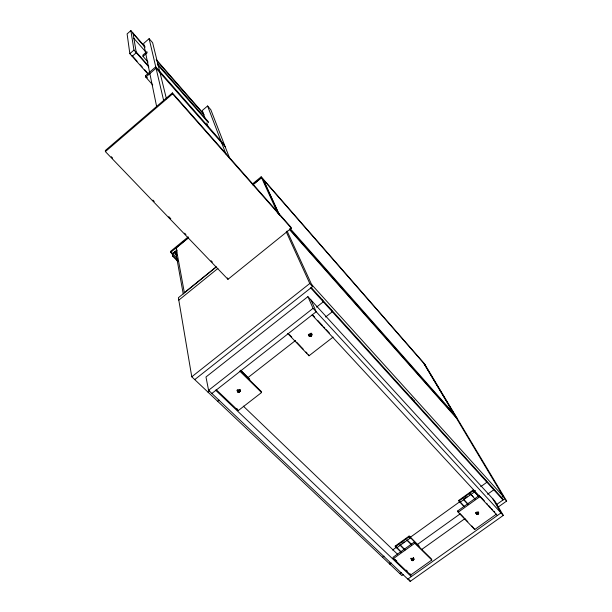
<?xml version="1.0" encoding="UTF-8"?>
<svg xmlns="http://www.w3.org/2000/svg" width="612" height="612" viewBox="0 0 612 612"><rect width="100%" height="100%" fill="white"/><g stroke="black" fill="none" stroke-linecap="round" stroke-linejoin="round"><path stroke-width="0.92" d="M478.745 512.971C472.755 509.268 479.318 519.16 478.117 511.67M311.783 335.032C311.975 333.043 308.678 333.333 308.746 335.147C309.236 337.992 313.887 335.124 311.072 333.066M413.475 557.792L412.465 559.039L410.973 558.641M308.394 334.496C310.712 338.053 311.753 330.97 311.783 334.672M240.172 390.464C233.44 386.585 240.294 397.272 239.904 389.385M413.957 559.36C408.808 554.778 413.613 565.58 413.483 557.93M237.502 391.703L237.119 390.487L238.848 390.915L239.927 389.553L240.156 390.969M476.855 514.179C474.981 513.338 479.211 511.028 478.676 513.254M144.906 46.642L130.869 30.6L127.105 33.92L129.843 53.672L147.943 74.052M129.843 53.672L133.959 50.069L130.869 30.6M166.433 98.807L152.618 42.695L149.129 38.671L143.652 43.46L156.726 106.962M143.04 56.381L147.125 52.816L146.872 51.63L142.81 55.179L143.04 56.381L148.05 62.072M152.732 84.923L145.786 77.127L145.526 75.72L155.746 66.838L224.543 145.082M145.786 77.127L156.06 68.207L225.201 146.788M172.37 92.932L105.363 150.498L105.386 151.6L227.955 279.324L291.335 228.222L290.746 226.968L172.37 92.932L172.622 93.858L291.335 228.222M105.386 151.6L172.622 93.858M229.798 158.638L210.796 109.686L207.575 105.983L202.258 110.497L205.135 118.544M172.714 254.393L170.71 252.351L170.549 251.402L188.228 236.852M252.32 184.09L261.163 176.814L424.491 363.78L506.637 501.044L498.107 507.118M170.71 252.351L188.649 237.594L176.141 247.967M253.406 184.296L261.531 177.61L425.179 364.936M252.725 184.946L261.561 177.679M177.006 250.04L172.27 253.934L172.638 256.084L178 261.546M172.309 254.179L177.052 250.277M177.013 251.884L175.82 252.855L183.248 293.959M172.638 256.084L172.683 253.873L177.35 258.631M176.508 255.365L175.17 254.003L175.2 251.8L176.539 253.161M184.35 292.666L216.143 266.878M216.189 267.062L178.39 297.723L191.778 376.801L401.893 575.571L403.446 574.469M178.803 300.14L217.948 268.416M191.778 376.801L309.787 283.494L286.263 231.887M194.738 379.601L312.564 286.569L287.089 231.03M307.913 296.644L205.984 376.977L208.577 390.311L410.208 581.4L503.278 515.419L495.024 501.213L307.913 296.644L313.053 308.333L503.278 515.419M208.577 390.311L313.053 308.333M208.057 392.2L209.549 391.022M316.557 307.102L323.289 301.823L322.333 299.765M211.89 393.447L316.19 311.753L310.988 300.002M217.643 401.265L219.142 400.103M247.623 377.872L295.588 340.433M325.561 317.031L332.308 311.768L331.322 309.68M216.082 389.538L238.206 410.629L261.553 392.537L261.248 391.458L240.508 371.048M287.694 333.433L309.006 355.771L333.112 337.097M401.258 552.345L395.161 546.111L409.114 536.074L418.991 546.134L409.114 536.074M463.911 506.315L458.633 500.478L472.977 490.166L479.165 496.86M395.398 546.7L409.367 536.655M458.931 501.037L473.283 490.717L478.852 496.737M382.523 557.241L384.068 556.132M392.575 550.02L396.637 547.105M409.589 537.795L460.056 501.534M473.78 491.673L475.409 490.503M480.741 486.67L486.93 482.225L485.492 479.77M402.023 543.433L404.188 541.88M463.368 499.361L467.078 496.699M469.305 495.1L470.789 494.029M414.278 542.071L392.919 557.379L393.409 558.603L410.652 575.051L431.82 560.018L431.276 558.802L414.278 542.071L414.806 543.272L431.82 560.018M496.508 514.072L474.744 529.525L458.197 512.183L457.6 511.02L479.563 495.276M393.409 558.603L414.806 543.272M458.197 512.183L480.206 496.416L484.367 500.922M391.412 563.071L389.859 564.188L389.331 562.841M417.002 544.757L460.438 513.659M487.58 494.228L493.792 489.791L492.331 487.32M421.66 549.515L464.944 518.609M311.087 287.365L501.549 497.487L503.148 496.34L311.646 284.557M399.743 573.536L401.296 572.434M496.814 504.395L504.632 498.826L506.637 501.044M407.776 579.097L500.991 512.925L492.767 498.742M309.779 335.368L310.269 336.355M476.22 513.024L475.822 512.841L476.71 514.141M236.882 408.51L238.206 410.629M394.74 559.123L396.844 561.128M406.307 570.154L407.232 571.042M215.814 390.38L411.295 576.596L410.147 573.819M243.331 406.131L397.44 554.135M395.161 546.111L401.013 551.756M405.136 549.913L399.858 544.787L404.723 549.859M406.835 539.776L411.432 544.282M407.079 540.365L411.685 544.871M239.697 371.04L261.553 392.537M240.692 370.183L249.811 379.547L240.822 370.696M170.549 251.402L172.561 253.452M173.012 255.778L177.702 260.559M175.545 253.697L176.876 255.059M111.308 156.703L112.623 158.08M152.916 200.093L154.239 201.47M168.774 216.625L170.756 218.698M184.625 233.164L185.941 234.541M211.048 260.712L212.364 262.089M289.484 334.695L291.779 337.105M296.568 342.123L301.203 346.989M301.655 347.463L303.17 349.047M306 352.015L307.071 353.147M457.6 511.02L458.793 512.275M460.913 514.493L464.018 517.752M464.99 518.769L467.813 521.738M471.875 525.991L474.744 529.525M458.633 500.478L464.248 506.422M463.376 499.147L467.813 503.867M463.682 499.706L468.119 504.433M473.068 496.714L470.544 493.999L475.272 499.308M313.13 315.448L314.759 317.223M317.582 320.275L322.432 325.523M323.649 326.839L324.903 328.2M326.242 329.654L329.478 333.158M486.54 503.278L487.496 504.311M488.414 505.305L490.288 507.333M491.306 508.434L492.438 509.658M493.754 511.089L494.825 512.252M312.089 314.966L497.342 515.526M309.787 283.494L312.564 286.569M310.751 288L503.026 499.973L501.549 497.487M145.526 75.72L147.423 77.854M137.134 61.254L132.07 55.547L132.177 56.304L136.285 52.709L133.011 33.048M140.301 64.818L142.198 66.96M144.73 69.814L147.262 72.667M133.959 50.069L148.877 66.953M290.348 228.758L455.404 415.426M289.476 228.834L456.996 418.095M289.453 229.531L456.315 417.95M136.162 51.959L148.173 65.561M156.182 59.517L203.138 113.182M133.118 33.675L145.044 47.3M156.343 60.213L204.064 114.719M157.559 63.824L208.485 121.918M157.758 64.941L208.417 122.706M133.745 38.204L145.679 51.813M423.978 363.528L454.181 414.049M423.787 363.306L453.974 413.811M455.16 416.015L504.632 498.826M474.139 491.421L474.445 491.972L460.102 502.276L459.803 501.718M472.977 490.166L473.283 490.717M477.972 512.229L478.607 513.392M477.88 512.366L478.515 513.529M477.781 512.496L478.293 513.774M477.521 512.718L478.156 513.881M477.368 512.818L478.003 513.981M477.215 512.902L477.85 514.057M477.046 512.963L477.681 514.126M476.878 513.009L477.513 514.172M476.641 513.047L477.345 514.202M476.381 513.047L477.176 514.218M475.723 512.749L476.358 513.912M413.658 399.85L414.569 401.526M411.325 397.272L412.228 398.947M263.267 179.599L279.707 215.493M263.015 179.316L279.049 214.33M261.163 176.814L277.794 213.297M417.537 544.374L417.797 544.955M410.323 537.267L410.583 537.849L396.622 547.878L396.377 547.289M413.406 557.547L413.995 559.016M413.421 558.198L413.88 559.552M413.276 558.465L413.697 559.804M413.054 558.702L413.574 559.919M412.924 558.81L413.444 560.026M412.779 558.901L413.299 560.118M412.626 558.978L413.146 560.194M412.465 559.039L412.978 560.263M412.297 559.093L412.809 560.309M411.96 559.131L412.641 560.34M411.792 559.131L412.312 560.347M411.493 559.07L412.151 560.324M411.233 558.94L411.868 560.232M410.904 558.266L411.647 560.072M311.355 334.144L311.745 335.208M311.271 334.389L311.684 335.384M311.187 334.557L311.592 335.552M311.072 334.718L311.485 335.713M310.942 334.863L311.355 335.858M310.789 334.993L311.202 335.988M310.628 335.108L311.034 336.103M310.445 335.208L310.858 336.202M310.261 335.284L310.667 336.271M310.062 335.338L310.468 336.325M309.664 335.376L310.07 336.363M309.473 335.353L309.879 336.348M409.52 579.709L410.208 581.4M309.282 335.315L309.687 336.309M309.106 335.254L309.511 336.248M308.938 335.177L309.343 336.164M308.785 335.07L309.19 336.065M308.356 334.328L309.06 335.942M308.609 354.753L309.006 355.771M207.575 105.983L225.912 153.956M206.741 123.012L208.019 126.592M227.557 277.932L227.955 279.324M248.112 377.489L248.25 378.002M239.828 390.058L240.095 391.137M239.743 390.219L240.019 391.298M239.644 390.372L239.912 391.45M239.514 390.51L239.782 391.596M239.368 390.64L239.636 391.718M239.208 390.754L239.476 391.833M239.032 390.846L239.3 391.925M238.848 390.915L239.116 392.001M238.657 390.969L238.925 392.055M238.458 391.007L238.726 392.085L238.259 391.014M238.068 390.999L238.328 392.085M237.877 390.961L238.145 392.047M237.693 390.907L237.961 391.994M237.525 390.831L237.793 391.909M237.372 390.731L237.64 391.818M149.129 38.671L163.679 100.636M176.134 247.891L184.388 292.857M174.833 252.098L175.17 254.003"/></g></svg>
